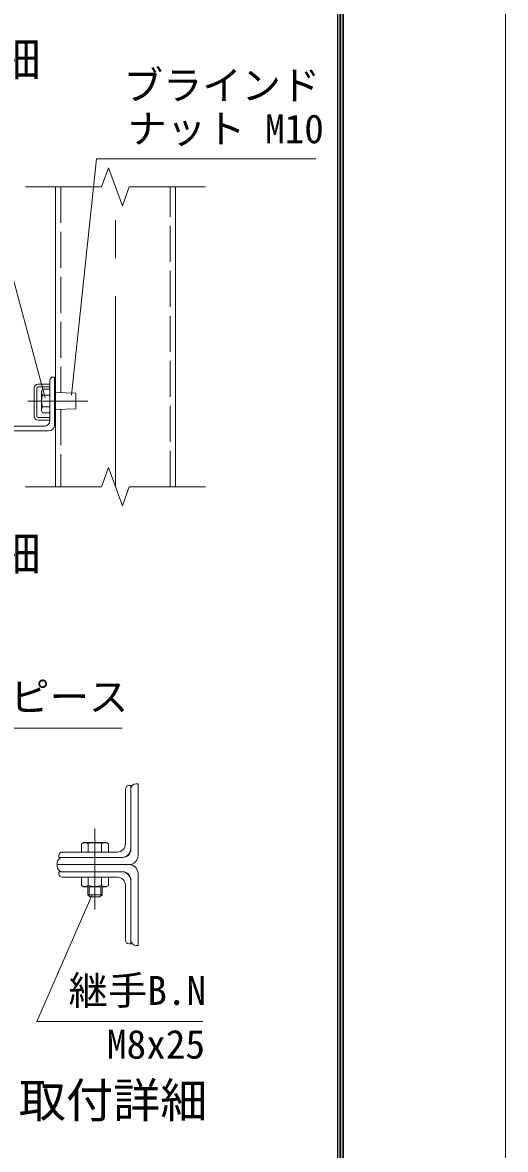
# Model space of a CAD drawing. Units: millimetres at full size; details may follow other scales. Extents: x -8400 to 8400, y -5940 to 5940.
# Drawn here: x 6788 to 8400, y -3360 to 400 of the extents above; entities that cross this region are included whole.
import ezdxf
from ezdxf.enums import TextEntityAlignment as Align

# ---------------------------------------------------------------- set-up
doc = ezdxf.new("R2010")
doc.units = ezdxf.units.MM
doc.header["$LTSCALE"] = 20
doc.linetypes.add('DASHED', pattern=[7.5, 6, -1.5])
doc.linetypes.add('USER1', pattern=[50.8, 31.75, -6.35, 6.35, -6.35])
for name, color, linetype, lineweight in [('0-0_D-STR1', 1, 'Continuous', 18), ('0-1_D-BMK', 2, 'USER1', 13), ('0-2_D-STR3', 3, 'Continuous', 13), ('0-4_D-STR-DIM', 7, 'Continuous', 13), ('0-8_D-STR-TXT', 7, 'Continuous', 13), ('0-9_D-TTL-TXT', 7, 'Continuous', 13), ('0-C_D-TTL', 7, 'Continuous', 18)]:
    doc.layers.add(name, color=color, linetype=linetype, lineweight=lineweight)
doc.styles.add('ＭＳ ゴシック', font='')
doc.styles.get('ＭＳ ゴシック').set_extended_font_data('MS Gothic')

msp = doc.modelspace()

# ---------------------------------------------------------------- linework, layer by layer
at = {"layer": '0-0_D-STR1'}
for p, q in [((6898.57, -148.41), (6898.57, -1148.41)), ((7298.57, -1148.41), (7298.57, -148.41)), ((6891.37, -782.65), (6895.37, -782.65)), ((6895.37, -942.65), (6895.37, -782.65)), ((6879.37, -928.65), (6879.37, -794.65)), ((6715.37, -962.65), (6875.37, -962.65)), ((6727.37, -946.65), (6861.37, -946.65)), ((7167.89, -2139.33), (7173.89, -2139.33)), ((7173.89, -2379.33), (7173.89, -2139.33)), ((7149.89, -2358.33), (7149.89, -2157.33)), ((6903.89, -2409.33), (6903.89, -2403.33)), ((6921.89, -2385.33), (7122.89, -2385.33)), ((6903.89, -2409.33), (7143.89, -2409.33)), ((6903.89, -2409.33), (6903.89, -2415.33)), ((6903.89, -2409.33), (7143.89, -2409.33)), ((6921.89, -2433.33), (7122.89, -2433.33)), ((7173.89, -2439.33), (7173.89, -2679.33)), ((7149.89, -2460.33), (7149.89, -2661.33)), ((7167.89, -2679.33), (7173.89, -2679.33))]:
    msp.add_line(p, q, dxfattribs=at)
at = {"layer": '0-0_D-STR1', "linetype": 'DASHED'}
for p, q in [((6916.57, -148.41), (6916.57, -835.18)), ((7280.57, -1148.41), (7280.57, -148.41)), ((6916.57, -890.12), (6916.57, -1148.41))]:
    msp.add_line(p, q, dxfattribs=at)
at = {"layer": '0-0_D-STR1'}
for centre, radius, start, end in [((6891.37, -794.65), 12, 90, 180), ((6861.37, -928.65), 18, 270, 0), ((6875.37, -942.65), 20, 270, 0), ((7167.89, -2157.33), 18, 90, 180), ((7122.89, -2358.33), 27, 270, 0), ((6921.89, -2403.33), 18, 90, 180), ((7143.89, -2379.33), 30, 270, 0), ((6921.89, -2415.33), 18, 180, 270), ((7122.89, -2460.33), 27, 0, 90), ((7143.89, -2439.33), 30, 0, 90), ((7167.89, -2661.33), 18, 180, 270)]:
    msp.add_arc(centre, radius, start, end, dxfattribs=at)
at = {"layer": '0-1_D-BMK'}
for p, q in [((7098.57, -1148.41), (7098.57, -148.41)), ((7006.18, -862.65), (6806.18, -862.65)), ((7098.57, -839.97), (7098.57, -917.34)), ((7029.89, -2559.33), (7029.89, -2289.33))]:
    msp.add_line(p, q, dxfattribs=at)
at = {"layer": '0-2_D-STR3'}
for p, q in [((6827.37, -819.85), (6827.37, -913.45)), ((6836.57, -819.85), (6836.57, -913.45)), ((6879.37, -806.65), (6840.57, -806.65)), ((6879.37, -815.85), (6840.57, -815.85)), ((6851.37, -829.65), (6854.99, -823.39)), ((6854.99, -823.39), (6879.37, -823.39)), ((6879.37, -806.65), (6879.37, -815.85)), ((6879.37, -823.39), (6879.37, -901.91)), ((6851.37, -829.65), (6851.37, -895.65)), ((6854.99, -843.02), (6879.37, -843.02)), ((6895.37, -890.65), (6895.37, -834.65)), ((6966.57, -888.65), (6966.57, -836.65)), ((6851.37, -895.65), (6854.99, -901.91)), ((6854.99, -882.28), (6879.37, -882.28)), ((6854.99, -901.91), (6879.37, -901.91)), ((6966.57, -888.65), (6898.57, -890.65)), ((6879.37, -917.45), (6840.57, -917.45)), ((6879.37, -926.65), (6840.57, -926.65)), ((6879.37, -917.45), (6879.37, -926.65)), ((7131.89, -2157.33), (7131.89, -2340.33)), ((7149.89, -2145.33), (7143.89, -2145.33)), ((7149.89, -2145.33), (7149.89, -2355.33)), ((7104.89, -2367.33), (6921.89, -2367.33)), ((6992.09, -2335.53), (6984.86, -2339.71)), ((6984.86, -2367.33), (6984.86, -2339.71)), ((7074.92, -2367.33), (6984.86, -2367.33)), ((7067.69, -2335.53), (6992.09, -2335.53)), ((7007.37, -2367.33), (7007.37, -2339.71)), ((7052.41, -2367.33), (7052.41, -2339.71)), ((7067.69, -2335.53), (7074.92, -2339.71)), ((7074.92, -2367.33), (7074.92, -2339.71)), ((6909.89, -2379.33), (6909.89, -2385.33)), ((7119.89, -2385.33), (6909.89, -2385.33)), ((7119.89, -2433.33), (6909.89, -2433.33)), ((6909.89, -2439.33), (6909.89, -2433.33)), ((7104.89, -2451.33), (6921.89, -2451.33)), ((6984.86, -2451.33), (6984.86, -2478.95)), ((7074.92, -2451.33), (6984.86, -2451.33)), ((6992.09, -2483.13), (6984.86, -2478.95)), ((7007.37, -2451.33), (7007.37, -2478.95)), ((7052.41, -2451.33), (7052.41, -2478.95)), ((7067.69, -2483.13), (7074.92, -2478.95)), ((7074.92, -2451.33), (7074.92, -2478.95)), ((7131.89, -2661.33), (7131.89, -2478.33)), ((7149.89, -2673.33), (7149.89, -2463.33)), ((7067.69, -2483.13), (6992.09, -2483.13)), ((7005.89, -2483.13), (7005.89, -2510.13)), ((7005.89, -2510.13), (7013.09, -2517.33)), ((7053.89, -2510.13), (7005.89, -2510.13)), ((7010.39, -2483.13), (7010.39, -2514.63)), ((7046.69, -2517.33), (7013.09, -2517.33)), ((7053.89, -2510.13), (7046.69, -2517.33)), ((7049.39, -2483.13), (7049.39, -2514.63)), ((7053.89, -2483.13), (7053.89, -2510.13)), ((7149.89, -2673.33), (7143.89, -2673.33))]:
    msp.add_line(p, q, dxfattribs=at)
msp.add_lwpolyline([(6898.57, -890.65), (6898.57, -834.65), (6966.57, -836.65)], dxfattribs=at)
for centre, radius, start, end in [((6840.57, -819.85), 13.2, 90, 180), ((6840.57, -819.85), 4, 90, 180), ((6869.33, -833.21), 17.38, 145.61575, 214.38425), ((6916.91, -862.65), 64.96, 162.41205, 197.58795), ((6896.97, -834.65), 1.6, 0, 180), ((6869.33, -892.1), 17.38, 145.61575, 214.38425), ((6896.97, -890.65), 1.6, 180, 0), ((6840.57, -913.45), 13.2, 180, 270), ((6840.57, -913.45), 4, 180, 270), ((7143.89, -2157.33), 12, 90, 180), ((6921.89, -2379.33), 12, 90, 180), ((6996.11, -2356.16), 19.93, 55.61585, 124.38415), ((7029.89, -2410.74), 74.52, 72.4121, 107.5879), ((7063.66, -2356.16), 19.93, 55.61585, 124.38415), ((7104.89, -2340.33), 27, 270, 0), ((7119.89, -2355.33), 30, 270, 0), ((6921.89, -2439.33), 12, 180, 270), ((7119.89, -2463.33), 30, 0, 90), ((6996.11, -2462.5), 19.93, 235.61585, 304.38415), ((7029.89, -2407.92), 74.52, 252.4121, 287.5879), ((7063.66, -2462.5), 19.93, 235.61585, 304.38415), ((7104.89, -2478.33), 27, 0, 90), ((7143.89, -2661.33), 12, 180, 270)]:
    msp.add_arc(centre, radius, start, end, dxfattribs=at)
at = {"layer": '0-4_D-STR-DIM'}
for p, q in [((7075.49, -84.98), (7052.4, -148.41)), ((7121.66, -211.84), (7075.49, -84.98)), ((6798.57, -148.41), (7052.4, -148.41)), ((7144.74, -148.41), (7121.66, -211.84)), ((7144.74, -148.41), (7398.57, -148.41)), ((7075.49, -1084.98), (7052.4, -1148.41)), ((7121.66, -1211.84), (7075.49, -1084.98)), ((6798.57, -1148.41), (7052.4, -1148.41)), ((7144.74, -1148.41), (7121.66, -1211.84)), ((7144.74, -1148.41), (7398.57, -1148.41))]:
    msp.add_line(p, q, dxfattribs=at)
at = {"layer": '0-8_D-STR-TXT'}
for points in [[(7767.61, -54.49), (7035.81, -54.49), (6951.81, -843.29)], [(6271.83, -234.4), (6697.03, -234.4), (6863.89, -851.95)], [(7121.1, -1954.54), (6378.64, -1954.54), (6283.29, -2192.6)], [(7390.48, -2932.68), (6835.84, -2932.68), (7019.54, -2511.96)]]:
    msp.add_lwpolyline(points, dxfattribs=at)
at = {"layer": '0-C_D-TTL', "color": 2}
msp.add_lwpolyline([(-8400, 5940), (8400, 5940), (8400, -5940), (-8400, -5940)], close=True, dxfattribs=at)
at = {"layer": '0-C_D-TTL'}
for points in [[(-7860, 5500), (7860, 5500), (7860, -5500), (-7860, -5500)], [(-7855, 5495), (7855, 5495), (7855, -5495), (-7855, -5495)], [(-7850, 5490), (7850, 5490), (7850, -5490), (-7850, -5490)], [(-7845, 5485), (7845, 5485), (7845, -5485), (-7845, -5485)], [(-7840, 5480), (7840, 5480), (7840, -5480), (-7840, -5480)]]:
    msp.add_lwpolyline(points, close=True, dxfattribs=at)

# ---------------------------------------------------------------- texts
at = {"layer": '0-8_D-STR-TXT', "style": 'ＭＳ ゴシック'}
for s, p in [('ブラインド', (7125.99, 113.87)), ('ナット M10', (7138.68, -31.35)), ('継手ピース', (6485.06, -1926.33)), ('継手B.N', (6942.25, -2905.99)), ('M8x25', (7070.17, -3085.5))]:
    msp.add_text(s, height=96.19, dxfattribs=at).set_placement(p, align=Align.BOTTOM_LEFT)
at = {"layer": '0-9_D-TTL-TXT', "style": 'ＭＳ ゴシック'}
for s, p in [('中胴縁取付詳細', (5747.82, 186.89)), ('下胴縁取付詳細', (5747.82, -1463.11)), ('中胴縁(孔付胴縁使用)取付詳細', (5202.03, -3287.87))]:
    msp.add_text(s, height=115.4, dxfattribs=at).set_placement(p, align=Align.BOTTOM_LEFT)

doc.saveas('drawing.dxf')
